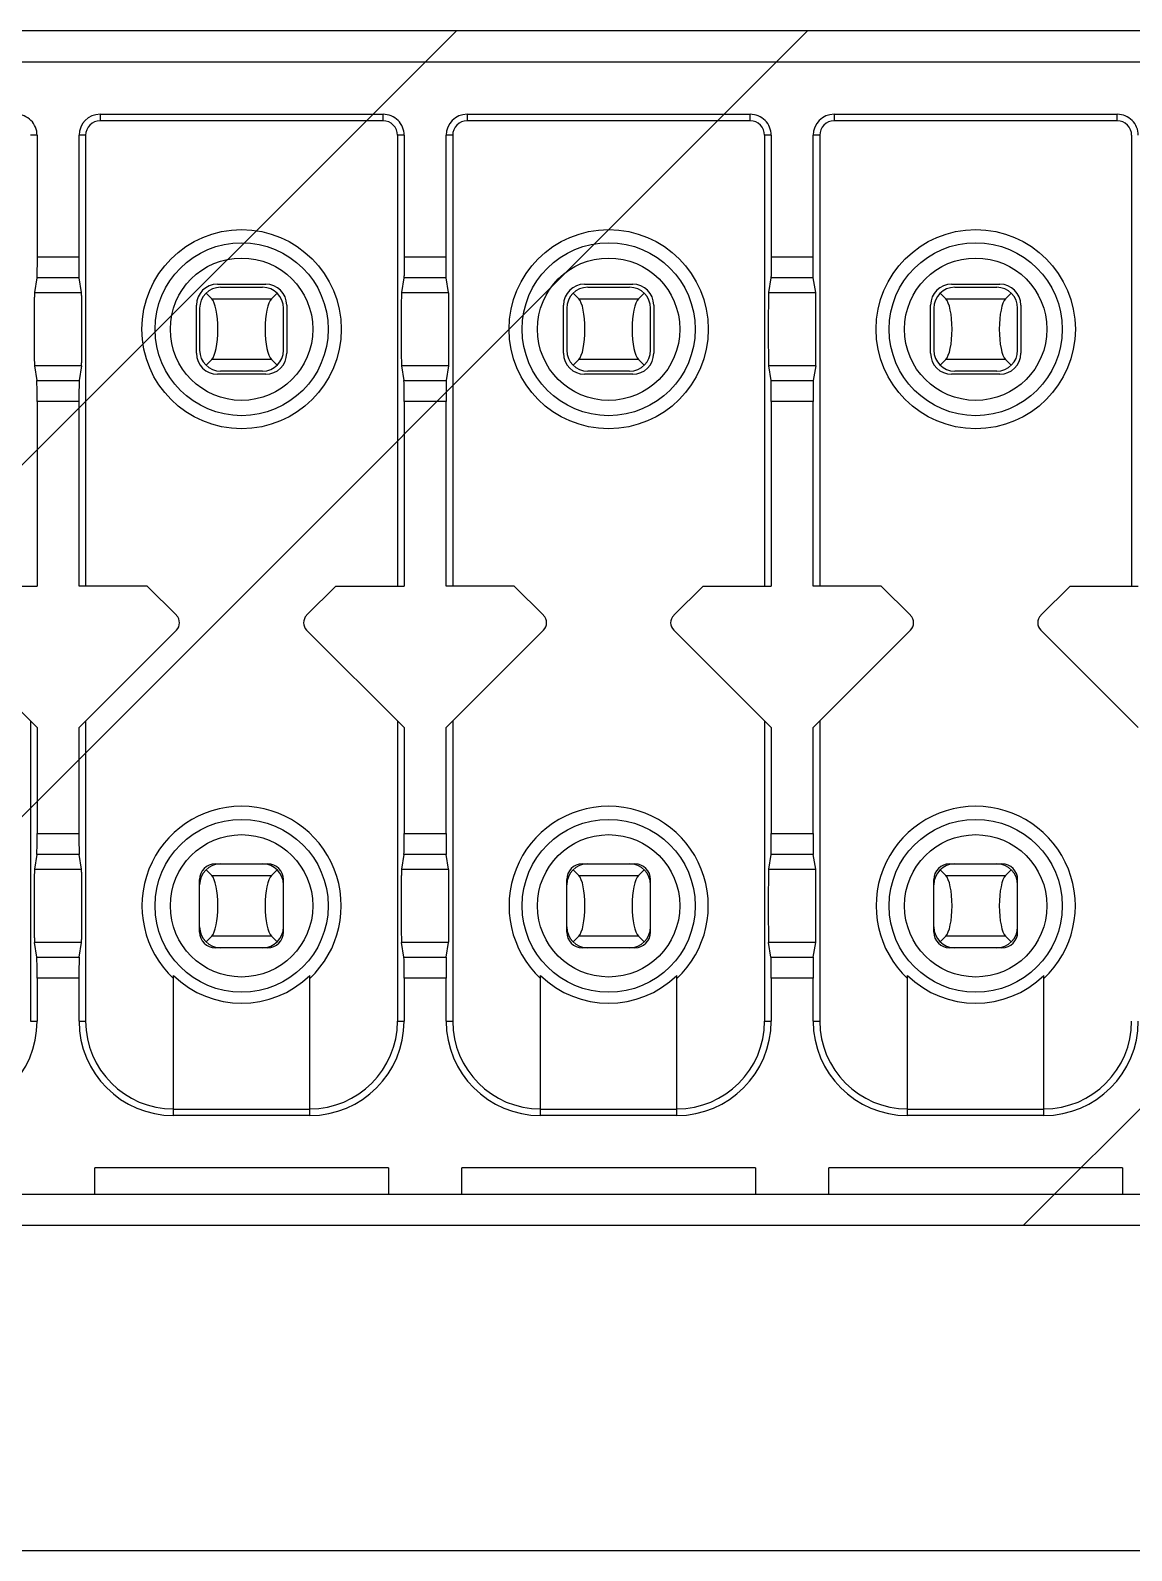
# Model space of a CAD drawing. Header units: millimetres. Extents: x 2890 to 3977, y 86 to 903.
# Drawn here: x 3215.11 to 3225.61, y 765.44 to 779.94 of the extents above; entities that cross this region are included whole.
import ezdxf

# ---------------------------------------------------------------- set-up
doc = ezdxf.new("R2010")
doc.units = ezdxf.units.MM
doc.layers.add('00_COMPONENTS', color=7, linetype='Continuous')
doc.layers.add('05_ALL_CURVES', color=7, linetype='Continuous')

msp = doc.modelspace()

# ---------------------------------------------------------------- linework, layer by layer
at = {"layer": '00_COMPONENTS', "color": 7, "linetype": 'Continuous'}
for p, q in [((3197.169, 779.936), (3237.069, 779.936)), ((3197.669, 779.636), (3236.569, 779.636)), ((3215.769, 779.136), (3215.769, 779.073)), ((3215.769, 779.136), (3218.469, 779.136)), ((3218.469, 779.073), (3218.469, 779.136)), ((3219.269, 779.136), (3219.269, 779.073)), ((3219.269, 779.136), (3221.969, 779.136)), ((3221.969, 779.073), (3221.969, 779.136)), ((3222.769, 779.136), (3222.769, 779.073)), ((3222.769, 779.136), (3225.469, 779.136)), ((3225.469, 779.073), (3225.469, 779.136)), ((3218.469, 779.073), (3215.769, 779.073)), ((3221.969, 779.073), (3219.269, 779.073)), ((3225.469, 779.073), (3222.769, 779.073)), ((3215.169, 778.936), (3215.105, 778.936)), ((3215.169, 778.936), (3215.169, 777.776)), ((3215.569, 777.776), (3215.569, 778.936)), ((3215.632, 778.936), (3215.569, 778.936)), ((3215.632, 778.936), (3215.632, 774.636)), ((3218.605, 778.936), (3218.605, 774.636)), ((3218.669, 778.936), (3218.605, 778.936)), ((3218.669, 778.936), (3218.669, 777.776)), ((3219.069, 777.776), (3219.069, 778.936)), ((3219.132, 778.936), (3219.069, 778.936)), ((3219.132, 778.936), (3219.132, 774.636)), ((3222.105, 778.936), (3222.105, 774.636)), ((3222.169, 778.936), (3222.105, 778.936)), ((3222.169, 778.936), (3222.169, 777.776)), ((3222.569, 777.776), (3222.569, 778.936)), ((3222.632, 778.936), (3222.569, 778.936)), ((3222.632, 778.936), (3222.632, 774.636)), ((3225.605, 778.936), (3225.605, 774.636)), ((3215.169, 777.776), (3215.569, 777.776)), ((3218.669, 777.776), (3219.069, 777.776)), ((3222.169, 777.776), (3222.569, 777.776)), ((3215.167, 777.576), (3215.144, 777.437)), ((3215.57, 777.576), (3215.167, 777.576)), ((3215.593, 777.437), (3215.57, 777.576)), ((3216.889, 777.516), (3217.349, 777.516)), ((3218.667, 777.576), (3218.644, 777.437)), ((3219.07, 777.576), (3218.667, 777.576)), ((3219.093, 777.437), (3219.07, 777.576)), ((3220.389, 777.516), (3220.849, 777.516)), ((3222.167, 777.576), (3222.144, 777.437)), ((3222.57, 777.576), (3222.167, 777.576)), ((3222.593, 777.437), (3222.57, 777.576)), ((3223.889, 777.516), (3224.349, 777.516)), ((3215.144, 777.437), (3215.593, 777.437)), ((3216.834, 777.376), (3216.78, 777.43)), ((3216.834, 777.376), (3217.403, 777.376)), ((3216.919, 777.486), (3217.319, 777.486)), ((3217.457, 777.43), (3217.403, 777.376)), ((3218.644, 777.437), (3219.093, 777.437)), ((3220.334, 777.376), (3220.28, 777.43)), ((3220.334, 777.376), (3220.903, 777.376)), ((3220.419, 777.486), (3220.819, 777.486)), ((3220.957, 777.43), (3220.903, 777.376)), ((3222.144, 777.437), (3222.593, 777.437)), ((3223.834, 777.376), (3223.78, 777.43)), ((3223.834, 777.376), (3224.403, 777.376)), ((3223.919, 777.486), (3224.319, 777.486)), ((3224.457, 777.43), (3224.403, 777.376)), ((3216.689, 776.856), (3216.689, 777.316)), ((3216.719, 777.286), (3216.719, 776.886)), ((3217.519, 776.886), (3217.519, 777.286)), ((3217.549, 777.316), (3217.549, 776.856)), ((3220.189, 776.856), (3220.189, 777.316)), ((3220.219, 777.286), (3220.219, 776.886)), ((3221.019, 776.886), (3221.019, 777.286)), ((3221.049, 777.316), (3221.049, 776.856)), ((3223.689, 776.856), (3223.689, 777.316)), ((3223.719, 777.286), (3223.719, 776.886)), ((3224.519, 776.886), (3224.519, 777.286)), ((3224.549, 777.316), (3224.549, 776.856)), ((3216.834, 776.796), (3216.78, 776.742)), ((3217.403, 776.796), (3216.834, 776.796)), ((3217.403, 776.796), (3217.457, 776.742)), ((3220.334, 776.796), (3220.28, 776.742)), ((3220.903, 776.796), (3220.334, 776.796)), ((3220.903, 776.796), (3220.957, 776.742)), ((3223.834, 776.796), (3223.78, 776.742)), ((3224.403, 776.796), (3223.834, 776.796)), ((3224.403, 776.796), (3224.457, 776.742)), ((3215.144, 776.736), (3215.167, 776.596)), ((3215.593, 776.736), (3215.144, 776.736)), ((3215.593, 776.736), (3215.57, 776.596)), ((3217.349, 776.656), (3216.889, 776.656)), ((3217.319, 776.686), (3216.919, 776.686)), ((3218.644, 776.736), (3218.667, 776.596)), ((3219.093, 776.736), (3218.644, 776.736)), ((3219.093, 776.736), (3219.07, 776.596)), ((3220.849, 776.656), (3220.389, 776.656)), ((3220.819, 776.686), (3220.419, 776.686)), ((3222.144, 776.736), (3222.167, 776.596)), ((3222.593, 776.736), (3222.144, 776.736)), ((3222.593, 776.736), (3222.57, 776.596)), ((3224.349, 776.656), (3223.889, 776.656)), ((3224.319, 776.686), (3223.919, 776.686)), ((3215.167, 776.596), (3215.57, 776.596)), ((3218.667, 776.596), (3219.07, 776.596)), ((3222.167, 776.596), (3222.57, 776.596)), ((3215.169, 776.396), (3215.169, 774.636)), ((3215.569, 776.396), (3215.169, 776.396)), ((3215.569, 774.636), (3215.569, 776.396)), ((3218.669, 776.396), (3218.669, 774.636)), ((3219.069, 776.396), (3218.669, 776.396)), ((3219.069, 774.636), (3219.069, 776.396)), ((3222.169, 776.396), (3222.169, 774.636)), ((3222.569, 776.396), (3222.169, 776.396)), ((3222.569, 774.636), (3222.569, 776.396)), ((3214.519, 774.636), (3215.169, 774.636)), ((3216.219, 774.636), (3215.569, 774.636)), ((3216.219, 774.636), (3216.498, 774.357)), ((3217.739, 774.357), (3218.019, 774.636)), ((3218.019, 774.636), (3218.669, 774.636)), ((3219.719, 774.636), (3219.069, 774.636)), ((3219.719, 774.636), (3219.998, 774.357)), ((3221.239, 774.357), (3221.519, 774.636)), ((3221.519, 774.636), (3222.169, 774.636)), ((3223.219, 774.636), (3222.569, 774.636)), ((3223.219, 774.636), (3223.498, 774.357)), ((3224.739, 774.357), (3225.019, 774.636)), ((3225.019, 774.636), (3225.669, 774.636)), ((3215.169, 773.286), (3214.239, 774.215)), ((3216.498, 774.215), (3215.569, 773.286)), ((3218.669, 773.286), (3217.739, 774.215)), ((3219.998, 774.215), (3219.069, 773.286)), ((3222.169, 773.286), (3221.239, 774.215)), ((3223.498, 774.215), (3222.569, 773.286)), ((3225.669, 773.286), (3224.739, 774.215)), ((3215.105, 773.349), (3215.105, 770.486)), ((3215.169, 773.286), (3215.169, 772.276)), ((3215.569, 772.276), (3215.569, 773.286)), ((3215.632, 773.349), (3215.632, 770.486)), ((3218.605, 773.349), (3218.605, 770.486)), ((3218.669, 773.286), (3218.669, 772.276)), ((3219.069, 772.276), (3219.069, 773.286)), ((3219.132, 773.349), (3219.132, 770.486)), ((3222.105, 773.349), (3222.105, 770.486)), ((3222.169, 773.286), (3222.169, 772.276)), ((3222.569, 772.276), (3222.569, 773.286)), ((3222.632, 773.349), (3222.632, 770.486)), ((3215.169, 772.276), (3215.569, 772.276)), ((3218.669, 772.276), (3219.069, 772.276)), ((3222.169, 772.276), (3222.569, 772.276)), ((3215.167, 772.076), (3215.144, 771.937)), ((3215.57, 772.076), (3215.167, 772.076)), ((3215.593, 771.937), (3215.57, 772.076)), ((3216.869, 771.986), (3217.369, 771.986)), ((3218.667, 772.076), (3218.644, 771.937)), ((3219.07, 772.076), (3218.667, 772.076)), ((3219.093, 771.937), (3219.07, 772.076)), ((3220.369, 771.986), (3220.869, 771.986)), ((3222.167, 772.076), (3222.144, 771.937)), ((3222.57, 772.076), (3222.167, 772.076)), ((3222.593, 771.937), (3222.57, 772.076)), ((3223.869, 771.986), (3224.369, 771.986)), ((3215.144, 771.937), (3215.593, 771.937)), ((3216.719, 771.336), (3216.719, 771.836)), ((3216.834, 771.876), (3216.78, 771.93)), ((3216.834, 771.876), (3217.403, 771.876)), ((3217.457, 771.93), (3217.403, 771.876)), ((3217.519, 771.336), (3217.519, 771.836)), ((3218.644, 771.937), (3219.093, 771.937)), ((3220.219, 771.336), (3220.219, 771.836)), ((3220.334, 771.876), (3220.28, 771.93)), ((3220.334, 771.876), (3220.903, 771.876)), ((3220.957, 771.93), (3220.903, 771.876)), ((3221.019, 771.336), (3221.019, 771.836)), ((3222.144, 771.937), (3222.593, 771.937)), ((3223.719, 771.336), (3223.719, 771.836)), ((3223.834, 771.876), (3223.78, 771.93)), ((3223.834, 771.876), (3224.403, 771.876)), ((3224.457, 771.93), (3224.403, 771.876)), ((3224.519, 771.336), (3224.519, 771.836)), ((3216.834, 771.296), (3216.78, 771.242)), ((3217.403, 771.296), (3216.834, 771.296)), ((3217.403, 771.296), (3217.457, 771.242)), ((3220.334, 771.296), (3220.28, 771.242)), ((3220.903, 771.296), (3220.334, 771.296)), ((3220.903, 771.296), (3220.957, 771.242)), ((3223.834, 771.296), (3223.78, 771.242)), ((3224.403, 771.296), (3223.834, 771.296)), ((3224.403, 771.296), (3224.457, 771.242)), ((3215.167, 771.096), (3215.144, 771.236)), ((3215.593, 771.236), (3215.144, 771.236)), ((3215.57, 771.096), (3215.593, 771.236)), ((3217.369, 771.186), (3216.869, 771.186)), ((3218.667, 771.096), (3218.644, 771.236)), ((3219.093, 771.236), (3218.644, 771.236)), ((3219.07, 771.096), (3219.093, 771.236)), ((3220.869, 771.186), (3220.369, 771.186)), ((3222.167, 771.096), (3222.144, 771.236)), ((3222.593, 771.236), (3222.144, 771.236)), ((3222.57, 771.096), (3222.593, 771.236)), ((3224.369, 771.186), (3223.869, 771.186)), ((3215.167, 771.096), (3215.57, 771.096)), ((3218.667, 771.096), (3219.07, 771.096)), ((3222.167, 771.096), (3222.57, 771.096)), ((3215.169, 770.896), (3215.169, 770.486)), ((3215.569, 770.896), (3215.169, 770.896)), ((3215.569, 770.486), (3215.569, 770.896)), ((3216.469, 769.586), (3216.469, 770.923)), ((3217.769, 769.586), (3217.769, 770.923)), ((3218.669, 770.896), (3218.669, 770.486)), ((3219.069, 770.896), (3218.669, 770.896)), ((3219.069, 770.486), (3219.069, 770.896)), ((3219.969, 769.586), (3219.969, 770.923)), ((3221.269, 769.586), (3221.269, 770.923)), ((3222.169, 770.896), (3222.169, 770.486)), ((3222.569, 770.896), (3222.169, 770.896)), ((3222.569, 770.486), (3222.569, 770.896)), ((3223.469, 769.586), (3223.469, 770.923)), ((3224.769, 769.586), (3224.769, 770.923)), ((3215.105, 770.486), (3215.169, 770.486)), ((3215.569, 770.486), (3215.632, 770.486)), ((3218.605, 770.486), (3218.669, 770.486)), ((3219.069, 770.486), (3219.132, 770.486)), ((3222.105, 770.486), (3222.169, 770.486)), ((3222.569, 770.486), (3222.632, 770.486)), ((3216.469, 769.648), (3217.769, 769.648)), ((3217.769, 769.586), (3216.469, 769.586)), ((3219.969, 769.648), (3221.269, 769.648)), ((3221.269, 769.586), (3219.969, 769.586)), ((3223.469, 769.648), (3224.769, 769.648)), ((3224.769, 769.586), (3223.469, 769.586)), ((3215.719, 768.836), (3215.719, 769.086)), ((3218.519, 769.086), (3215.719, 769.086)), ((3218.519, 769.086), (3218.519, 768.836)), ((3219.219, 768.836), (3219.219, 769.086)), ((3222.019, 769.086), (3219.219, 769.086)), ((3222.019, 769.086), (3222.019, 768.836)), ((3222.719, 768.836), (3222.719, 769.086)), ((3225.519, 769.086), (3222.719, 769.086)), ((3225.519, 769.086), (3225.519, 768.836)), ((3197.169, 768.836), (3237.069, 768.836)), ((3237.069, 768.536), (3197.169, 768.536)), ((3174.869, 765.436), (3259.369, 765.436))]:
    msp.add_line(p, q, dxfattribs=at)
at = {"layer": '00_COMPONENTS', "color": 2, "linetype": 'Continuous'}
for p, q in [((3207.77, 768.536), (3219.17, 779.936)), ((3224.571, 768.536), (3227.278, 771.243))]:
    msp.add_line(p, q, dxfattribs=at)
at = {"layer": '00_COMPONENTS', "color": 7, "linetype": 'Continuous'}
for centre, radius in [((3217.119, 777.086), 0.95), ((3220.619, 777.086), 0.95), ((3224.119, 777.086), 0.95), ((3217.119, 777.086), 0.825), ((3220.619, 777.086), 0.825), ((3224.119, 777.086), 0.825), ((3217.119, 777.086), 0.679), ((3220.619, 777.086), 0.679), ((3224.119, 777.086), 0.679), ((3217.119, 771.586), 0.825), ((3220.619, 771.586), 0.825), ((3224.119, 771.586), 0.825), ((3217.119, 771.586), 0.679), ((3220.619, 771.586), 0.679), ((3224.119, 771.586), 0.679)]:
    msp.add_circle(centre, radius, dxfattribs=at)
for centre, radius, start, end in [((3214.969, 778.936), 0.2, 0.0009, 90.0009), ((3215.769, 778.936), 0.2, 90.0009, 180.0009), ((3218.469, 778.936), 0.2, 0.0009, 90.0009), ((3219.269, 778.936), 0.2, 90.0009, 180.0009), ((3221.969, 778.936), 0.2, 0.0009, 90.0009), ((3222.769, 778.936), 0.2, 90.0009, 180.0009), ((3225.469, 778.936), 0.2, 0.0009, 90.0009), ((3215.769, 778.936), 0.137, 89.9991, 180.0011), ((3218.469, 778.936), 0.137, 359.9996, 90.0011), ((3219.269, 778.936), 0.137, 89.9991, 180.0011), ((3221.969, 778.936), 0.137, 359.9996, 90.0011), ((3222.769, 778.936), 0.137, 89.9991, 180.0011), ((3225.469, 778.936), 0.137, 359.9996, 90.0011), ((3216.889, 777.316), 0.2, 90, 180), ((3217.349, 777.316), 0.2, 0, 90), ((3220.389, 777.316), 0.2, 90, 180), ((3220.849, 777.316), 0.2, 0, 90), ((3223.889, 777.316), 0.2, 90, 180), ((3224.349, 777.316), 0.2, 0, 90), ((3216.919, 777.286), 0.2, 90, 180), ((3217.319, 777.286), 0.2, 0, 90), ((3220.419, 777.286), 0.2, 90, 180), ((3220.819, 777.286), 0.2, 0, 90), ((3223.919, 777.286), 0.2, 90, 180), ((3224.319, 777.286), 0.2, 0, 90), ((3216.889, 776.856), 0.2, 180, 270), ((3216.919, 776.886), 0.2, 180, 270), ((3217.319, 776.886), 0.2, 270, 0), ((3217.349, 776.856), 0.2, 270, 0), ((3220.389, 776.856), 0.2, 180, 270), ((3220.419, 776.886), 0.2, 180, 270), ((3220.819, 776.886), 0.2, 270, 0), ((3220.849, 776.856), 0.2, 270, 0), ((3223.889, 776.856), 0.2, 180, 270), ((3223.919, 776.886), 0.2, 180, 270), ((3224.319, 776.886), 0.2, 270, 0), ((3224.349, 776.856), 0.2, 270, 0), ((3216.427, 774.286), 0.1, 315, 45), ((3217.81, 774.286), 0.1, 135, 225), ((3219.927, 774.286), 0.1, 315, 45), ((3221.31, 774.286), 0.1, 135, 225), ((3223.427, 774.286), 0.1, 315, 45), ((3224.81, 774.286), 0.1, 135, 225), ((3217.119, 771.586), 0.95, 313.1736, 226.8264), ((3220.619, 771.586), 0.95, 313.1736, 226.8264), ((3224.119, 771.586), 0.95, 313.1736, 226.8264), ((3216.919, 771.786), 0.2, 90, 180), ((3216.869, 771.836), 0.15, 90, 180), ((3217.319, 771.786), 0.2, 0, 90), ((3217.369, 771.836), 0.15, 0, 90), ((3220.369, 771.836), 0.15, 90, 180), ((3220.419, 771.786), 0.2, 90, 180), ((3220.819, 771.786), 0.2, 0, 90), ((3220.869, 771.836), 0.15, 0, 90), ((3223.919, 771.786), 0.2, 90, 180), ((3223.869, 771.836), 0.15, 90, 180), ((3224.319, 771.786), 0.2, 0, 90), ((3224.369, 771.836), 0.15, 0, 90), ((3216.919, 771.386), 0.2, 180, 270), ((3216.869, 771.336), 0.15, 180, 270), ((3217.319, 771.386), 0.2, 270, 0), ((3217.369, 771.336), 0.15, 270, 0), ((3220.419, 771.386), 0.2, 180, 270), ((3220.369, 771.336), 0.15, 180, 270), ((3220.819, 771.386), 0.2, 270, 0), ((3220.869, 771.336), 0.15, 270, 0), ((3223.919, 771.386), 0.2, 180, 270), ((3223.869, 771.336), 0.15, 180, 270), ((3224.319, 771.386), 0.2, 270, 0), ((3224.369, 771.336), 0.15, 270, 0), ((3217.119, 771.586), 0.929, 225.573, 314.427), ((3220.619, 771.586), 0.929, 225.573, 314.427), ((3224.119, 771.586), 0.929, 225.573, 314.427), ((3214.269, 770.486), 0.9, 270, 0), ((3216.469, 770.486), 0.9, 180, 270), ((3216.469, 770.486), 0.837, 180, 270), ((3217.769, 770.486), 0.9, 270, 0), ((3217.769, 770.486), 0.837, 270, 0), ((3219.969, 770.486), 0.9, 180, 270), ((3219.969, 770.486), 0.837, 180, 270), ((3221.269, 770.486), 0.9, 270, 0), ((3221.269, 770.486), 0.837, 270, 0), ((3223.469, 770.486), 0.9, 180, 270), ((3223.469, 770.486), 0.837, 180, 270), ((3224.769, 770.486), 0.9, 270, 0), ((3224.769, 770.486), 0.837, 270, 0)]:
    msp.add_arc(centre, radius, start, end, dxfattribs=at)
for centre, major_axis, ratio, start_param, end_param in [((3216.813, 777.086), (0, 0.3), 0.267949, -2.879793, -0.261799), ((3217.424, 777.086), (0, 0.3), 0.267949, 0.261799, 2.879793), ((3220.313, 777.086), (0, 0.3), 0.267949, -2.879793, -0.261799), ((3220.924, 777.086), (0, 0.3), 0.267949, 0.261799, 2.879793), ((3223.813, 777.086), (0, 0.3), 0.267949, -2.879793, -0.261799), ((3224.424, 777.086), (0, 0.3), 0.267949, 0.261799, 2.879793), ((3215.167, 776.396), (0, 0.2), 0.008727, -1.570796, -0.053343), ((3215.57, 776.396), (0, 0.2), 0.008727, 0.053343, 1.570796), ((3218.667, 776.396), (0, 0.2), 0.008727, -1.570796, -0.053343), ((3219.07, 776.396), (0, 0.2), 0.008727, 0.053343, 1.570796), ((3222.167, 776.396), (0, 0.2), 0.008727, -1.570796, -0.053343), ((3222.57, 776.396), (0, 0.2), 0.008727, 0.053343, 1.570796), ((3215.167, 772.276), (0, 0.2), 0.008727, -3.08825, -1.570796), ((3215.57, 772.276), (0, 0.2), 0.008727, 1.570796, 3.08825), ((3218.667, 772.276), (0, 0.2), 0.008727, -3.08825, -1.570796), ((3219.07, 772.276), (0, 0.2), 0.008727, 1.570796, 3.08825), ((3222.167, 772.276), (0, 0.2), 0.008727, -3.08825, -1.570796), ((3222.57, 772.276), (0, 0.2), 0.008727, 1.570796, 3.08825), ((3216.813, 771.586), (0, 0.3), 0.267949, -2.879793, -0.261799), ((3217.424, 771.586), (0, 0.3), 0.267949, 0.261799, 2.879793), ((3220.313, 771.586), (0, 0.3), 0.267949, -2.879793, -0.261799), ((3220.924, 771.586), (0, 0.3), 0.267949, 0.261799, 2.879793), ((3223.813, 771.586), (0, 0.3), 0.267949, -2.879793, -0.261799), ((3224.424, 771.586), (0, 0.3), 0.267949, 0.261799, 2.879793), ((3215.167, 770.896), (0, 0.2), 0.008727, -1.570796, -0.053343), ((3215.57, 770.896), (0, 0.2), 0.008727, 0.053343, 1.570796), ((3218.667, 770.896), (0, 0.2), 0.008727, -1.570796, -0.053343), ((3219.07, 770.896), (0, 0.2), 0.008727, 0.053343, 1.570796), ((3222.167, 770.896), (0, 0.2), 0.008727, -1.570796, -0.053343), ((3222.57, 770.896), (0, 0.2), 0.008727, 0.053343, 1.570796)]:
    msp.add_ellipse(centre, major_axis=major_axis, ratio=ratio, start_param=start_param, end_param=end_param, dxfattribs=at)
for points, knots in [([(3215.169, 777.776), (3215.169, 777.763), (3215.169, 777.738), (3215.169, 777.702), (3215.168, 777.669), (3215.168, 777.64), (3215.168, 777.618), (3215.168, 777.603), (3215.168, 777.595), (3215.167, 777.588), (3215.167, 777.582), (3215.167, 777.578), (3215.167, 777.577), (3215.167, 777.576)], [0, 0, 0, 0, 0.1888, 0.370828, 0.539553, 0.688924, 0.813585, 0.865213, 0.909066, 0.94475, 0.971947, 0.990415, 1, 1, 1, 1]), ([(3215.57, 777.576), (3215.57, 777.577), (3215.57, 777.578), (3215.57, 777.582), (3215.57, 777.588), (3215.57, 777.595), (3215.569, 777.603), (3215.569, 777.618), (3215.569, 777.64), (3215.569, 777.669), (3215.569, 777.702), (3215.569, 777.738), (3215.569, 777.763), (3215.569, 777.776)], [0, 0, 0, 0, 0.009585, 0.028053, 0.05525, 0.090934, 0.134787, 0.186415, 0.311076, 0.460447, 0.629172, 0.8112, 1, 1, 1, 1]), ([(3218.669, 777.776), (3218.669, 777.763), (3218.669, 777.738), (3218.669, 777.702), (3218.668, 777.669), (3218.668, 777.64), (3218.668, 777.618), (3218.668, 777.603), (3218.668, 777.595), (3218.667, 777.588), (3218.667, 777.582), (3218.667, 777.578), (3218.667, 777.577), (3218.667, 777.576)], [0, 0, 0, 0, 0.1888, 0.370828, 0.539553, 0.688924, 0.813585, 0.865213, 0.909066, 0.94475, 0.971947, 0.990415, 1, 1, 1, 1]), ([(3219.07, 777.576), (3219.07, 777.577), (3219.07, 777.578), (3219.07, 777.582), (3219.07, 777.588), (3219.07, 777.595), (3219.069, 777.603), (3219.069, 777.618), (3219.069, 777.64), (3219.069, 777.669), (3219.069, 777.702), (3219.069, 777.738), (3219.069, 777.763), (3219.069, 777.776)], [0, 0, 0, 0, 0.009585, 0.028053, 0.05525, 0.090934, 0.134787, 0.186415, 0.311076, 0.460447, 0.629172, 0.8112, 1, 1, 1, 1]), ([(3222.169, 777.776), (3222.169, 777.763), (3222.169, 777.738), (3222.169, 777.702), (3222.168, 777.669), (3222.168, 777.64), (3222.168, 777.618), (3222.168, 777.603), (3222.168, 777.595), (3222.167, 777.588), (3222.167, 777.582), (3222.167, 777.578), (3222.167, 777.577), (3222.167, 777.576)], [0, 0, 0, 0, 0.1888, 0.370828, 0.539553, 0.688924, 0.813585, 0.865213, 0.909066, 0.94475, 0.971947, 0.990415, 1, 1, 1, 1]), ([(3222.57, 777.576), (3222.57, 777.577), (3222.57, 777.578), (3222.57, 777.582), (3222.57, 777.588), (3222.57, 777.595), (3222.569, 777.603), (3222.569, 777.618), (3222.569, 777.64), (3222.569, 777.669), (3222.569, 777.702), (3222.569, 777.738), (3222.569, 777.763), (3222.569, 777.776)], [0, 0, 0, 0, 0.009585, 0.028053, 0.05525, 0.090934, 0.134787, 0.186415, 0.311076, 0.460447, 0.629172, 0.8112, 1, 1, 1, 1]), ([(3215.144, 777.437), (3215.144, 777.437), (3215.144, 777.436), (3215.144, 777.436), (3215.144, 777.436), (3215.144, 777.435), (3215.144, 777.434), (3215.144, 777.432), (3215.144, 777.43), (3215.143, 777.426), (3215.143, 777.421), (3215.143, 777.416), (3215.143, 777.41), (3215.143, 777.403), (3215.143, 777.392), (3215.142, 777.377), (3215.142, 777.356), (3215.142, 777.333), (3215.142, 777.308), (3215.142, 777.28), (3215.141, 777.251), (3215.141, 777.209), (3215.141, 777.154), (3215.141, 777.086), (3215.141, 777.019), (3215.141, 776.963), (3215.141, 776.921), (3215.142, 776.892), (3215.142, 776.864), (3215.142, 776.839), (3215.142, 776.816), (3215.142, 776.796), (3215.143, 776.78), (3215.143, 776.769), (3215.143, 776.762), (3215.143, 776.756), (3215.143, 776.751), (3215.143, 776.746), (3215.144, 776.743), (3215.144, 776.74), (3215.144, 776.738), (3215.144, 776.737), (3215.144, 776.737), (3215.144, 776.736), (3215.144, 776.736), (3215.144, 776.736), (3215.144, 776.736)], [0, 0, 0, 0, 0.000185, 0.000649, 0.001408, 0.002466, 0.003821, 0.005475, 0.009674, 0.015053, 0.0216, 0.029298, 0.03813, 0.048074, 0.059106, 0.084329, 0.113554, 0.1465, 0.182851, 0.222255, 0.264335, 0.308685, 0.402467, 0.499998, 0.597528, 0.691311, 0.73566, 0.777741, 0.817146, 0.853497, 0.886444, 0.915669, 0.940891, 0.951924, 0.961869, 0.970701, 0.978399, 0.984946, 0.990325, 0.994524, 0.996178, 0.997534, 0.998592, 0.999351, 0.999815, 1, 1, 1, 1]), ([(3215.593, 776.736), (3215.593, 776.736), (3215.593, 776.736), (3215.593, 776.736), (3215.593, 776.737), (3215.593, 776.737), (3215.593, 776.738), (3215.594, 776.74), (3215.594, 776.743), (3215.594, 776.746), (3215.594, 776.751), (3215.594, 776.756), (3215.594, 776.762), (3215.594, 776.769), (3215.595, 776.78), (3215.595, 776.796), (3215.595, 776.816), (3215.595, 776.839), (3215.595, 776.864), (3215.596, 776.892), (3215.596, 776.921), (3215.596, 776.963), (3215.596, 777.019), (3215.596, 777.086), (3215.596, 777.154), (3215.596, 777.209), (3215.596, 777.251), (3215.596, 777.28), (3215.595, 777.308), (3215.595, 777.333), (3215.595, 777.356), (3215.595, 777.377), (3215.595, 777.392), (3215.594, 777.403), (3215.594, 777.41), (3215.594, 777.416), (3215.594, 777.421), (3215.594, 777.426), (3215.594, 777.43), (3215.594, 777.432), (3215.593, 777.434), (3215.593, 777.435), (3215.593, 777.436), (3215.593, 777.436), (3215.593, 777.436), (3215.593, 777.437), (3215.593, 777.437)], [0, 0, 0, 0, 0.000185, 0.000649, 0.001408, 0.002466, 0.003822, 0.005476, 0.009675, 0.015054, 0.021601, 0.029299, 0.038131, 0.048076, 0.059109, 0.084331, 0.113556, 0.146503, 0.182854, 0.222259, 0.264339, 0.308689, 0.402472, 0.500002, 0.597533, 0.691315, 0.735665, 0.777744, 0.817149, 0.8535, 0.886446, 0.915671, 0.940893, 0.951926, 0.96187, 0.970702, 0.9784, 0.984947, 0.990326, 0.994525, 0.996179, 0.997534, 0.998592, 0.999351, 0.999815, 1, 1, 1, 1]), ([(3218.644, 777.437), (3218.644, 777.437), (3218.644, 777.436), (3218.644, 777.436), (3218.644, 777.436), (3218.644, 777.435), (3218.644, 777.434), (3218.644, 777.432), (3218.644, 777.43), (3218.643, 777.426), (3218.643, 777.421), (3218.643, 777.416), (3218.643, 777.41), (3218.643, 777.403), (3218.643, 777.392), (3218.642, 777.377), (3218.642, 777.356), (3218.642, 777.333), (3218.642, 777.308), (3218.642, 777.28), (3218.641, 777.251), (3218.641, 777.209), (3218.641, 777.154), (3218.641, 777.086), (3218.641, 777.019), (3218.641, 776.963), (3218.641, 776.921), (3218.642, 776.892), (3218.642, 776.864), (3218.642, 776.839), (3218.642, 776.816), (3218.642, 776.796), (3218.643, 776.78), (3218.643, 776.769), (3218.643, 776.762), (3218.643, 776.756), (3218.643, 776.751), (3218.643, 776.746), (3218.644, 776.743), (3218.644, 776.74), (3218.644, 776.738), (3218.644, 776.737), (3218.644, 776.737), (3218.644, 776.736), (3218.644, 776.736), (3218.644, 776.736), (3218.644, 776.736)], [0, 0, 0, 0, 0.000185, 0.000649, 0.001408, 0.002466, 0.003821, 0.005475, 0.009674, 0.015053, 0.0216, 0.029298, 0.03813, 0.048074, 0.059106, 0.084329, 0.113554, 0.1465, 0.182851, 0.222255, 0.264335, 0.308685, 0.402467, 0.499998, 0.597528, 0.691311, 0.73566, 0.777741, 0.817146, 0.853497, 0.886444, 0.915669, 0.940891, 0.951924, 0.961869, 0.970701, 0.978399, 0.984946, 0.990325, 0.994524, 0.996178, 0.997534, 0.998592, 0.999351, 0.999815, 1, 1, 1, 1]), ([(3219.093, 776.736), (3219.093, 776.736), (3219.093, 776.736), (3219.093, 776.736), (3219.093, 776.737), (3219.093, 776.737), (3219.093, 776.738), (3219.094, 776.74), (3219.094, 776.743), (3219.094, 776.746), (3219.094, 776.751), (3219.094, 776.756), (3219.094, 776.762), (3219.094, 776.769), (3219.095, 776.78), (3219.095, 776.796), (3219.095, 776.816), (3219.095, 776.839), (3219.095, 776.864), (3219.096, 776.892), (3219.096, 776.921), (3219.096, 776.963), (3219.096, 777.019), (3219.096, 777.086), (3219.096, 777.154), (3219.096, 777.209), (3219.096, 777.251), (3219.096, 777.28), (3219.095, 777.308), (3219.095, 777.333), (3219.095, 777.356), (3219.095, 777.377), (3219.095, 777.392), (3219.094, 777.403), (3219.094, 777.41), (3219.094, 777.416), (3219.094, 777.421), (3219.094, 777.426), (3219.094, 777.43), (3219.094, 777.432), (3219.093, 777.434), (3219.093, 777.435), (3219.093, 777.436), (3219.093, 777.436), (3219.093, 777.436), (3219.093, 777.437), (3219.093, 777.437)], [0, 0, 0, 0, 0.000185, 0.000649, 0.001408, 0.002466, 0.003822, 0.005476, 0.009675, 0.015054, 0.021601, 0.029299, 0.038131, 0.048076, 0.059109, 0.084331, 0.113556, 0.146503, 0.182854, 0.222259, 0.264339, 0.308689, 0.402472, 0.500002, 0.597533, 0.691315, 0.735665, 0.777744, 0.817149, 0.8535, 0.886446, 0.915671, 0.940893, 0.951926, 0.96187, 0.970702, 0.9784, 0.984947, 0.990326, 0.994525, 0.996179, 0.997534, 0.998592, 0.999351, 0.999815, 1, 1, 1, 1]), ([(3222.144, 777.437), (3222.144, 777.437), (3222.144, 777.436), (3222.144, 777.436), (3222.144, 777.436), (3222.144, 777.435), (3222.144, 777.434), (3222.144, 777.432), (3222.144, 777.43), (3222.143, 777.426), (3222.143, 777.421), (3222.143, 777.416), (3222.143, 777.41), (3222.143, 777.403), (3222.143, 777.392), (3222.142, 777.377), (3222.142, 777.356), (3222.142, 777.333), (3222.142, 777.308), (3222.142, 777.28), (3222.141, 777.251), (3222.141, 777.209), (3222.141, 777.154), (3222.141, 777.086), (3222.141, 777.019), (3222.141, 776.963), (3222.141, 776.921), (3222.142, 776.892), (3222.142, 776.864), (3222.142, 776.839), (3222.142, 776.816), (3222.142, 776.796), (3222.143, 776.78), (3222.143, 776.769), (3222.143, 776.762), (3222.143, 776.756), (3222.143, 776.751), (3222.143, 776.746), (3222.144, 776.743), (3222.144, 776.74), (3222.144, 776.738), (3222.144, 776.737), (3222.144, 776.737), (3222.144, 776.736), (3222.144, 776.736), (3222.144, 776.736), (3222.144, 776.736)], [0, 0, 0, 0, 0.000185, 0.000649, 0.001408, 0.002466, 0.003821, 0.005475, 0.009674, 0.015053, 0.0216, 0.029298, 0.03813, 0.048074, 0.059106, 0.084329, 0.113554, 0.1465, 0.182851, 0.222255, 0.264335, 0.308685, 0.402467, 0.499998, 0.597528, 0.691311, 0.73566, 0.777741, 0.817146, 0.853497, 0.886444, 0.915669, 0.940891, 0.951924, 0.961869, 0.970701, 0.978399, 0.984946, 0.990325, 0.994524, 0.996178, 0.997534, 0.998592, 0.999351, 0.999815, 1, 1, 1, 1]), ([(3222.593, 776.736), (3222.593, 776.736), (3222.593, 776.736), (3222.593, 776.736), (3222.593, 776.737), (3222.593, 776.737), (3222.593, 776.738), (3222.594, 776.74), (3222.594, 776.743), (3222.594, 776.746), (3222.594, 776.751), (3222.594, 776.756), (3222.594, 776.762), (3222.594, 776.769), (3222.595, 776.78), (3222.595, 776.796), (3222.595, 776.816), (3222.595, 776.839), (3222.595, 776.864), (3222.596, 776.892), (3222.596, 776.921), (3222.596, 776.963), (3222.596, 777.019), (3222.596, 777.086), (3222.596, 777.154), (3222.596, 777.209), (3222.596, 777.251), (3222.596, 777.28), (3222.595, 777.308), (3222.595, 777.333), (3222.595, 777.356), (3222.595, 777.377), (3222.595, 777.392), (3222.594, 777.403), (3222.594, 777.41), (3222.594, 777.416), (3222.594, 777.421), (3222.594, 777.426), (3222.594, 777.43), (3222.594, 777.432), (3222.593, 777.434), (3222.593, 777.435), (3222.593, 777.436), (3222.593, 777.436), (3222.593, 777.436), (3222.593, 777.437), (3222.593, 777.437)], [0, 0, 0, 0, 0.000185, 0.000649, 0.001408, 0.002466, 0.003822, 0.005476, 0.009675, 0.015054, 0.021601, 0.029299, 0.038131, 0.048076, 0.059109, 0.084331, 0.113556, 0.146503, 0.182854, 0.222259, 0.264339, 0.308689, 0.402472, 0.500002, 0.597533, 0.691315, 0.735665, 0.777744, 0.817149, 0.8535, 0.886446, 0.915671, 0.940893, 0.951926, 0.96187, 0.970702, 0.9784, 0.984947, 0.990326, 0.994525, 0.996179, 0.997534, 0.998592, 0.999351, 0.999815, 1, 1, 1, 1]), ([(3215.144, 771.937), (3215.144, 771.937), (3215.144, 771.936), (3215.144, 771.936), (3215.144, 771.936), (3215.144, 771.935), (3215.144, 771.934), (3215.144, 771.932), (3215.144, 771.93), (3215.143, 771.926), (3215.143, 771.921), (3215.143, 771.916), (3215.143, 771.91), (3215.143, 771.903), (3215.143, 771.892), (3215.142, 771.877), (3215.142, 771.856), (3215.142, 771.833), (3215.142, 771.808), (3215.142, 771.78), (3215.141, 771.751), (3215.141, 771.709), (3215.141, 771.654), (3215.141, 771.586), (3215.141, 771.519), (3215.141, 771.463), (3215.141, 771.421), (3215.142, 771.392), (3215.142, 771.364), (3215.142, 771.339), (3215.142, 771.316), (3215.142, 771.296), (3215.143, 771.28), (3215.143, 771.269), (3215.143, 771.262), (3215.143, 771.256), (3215.143, 771.251), (3215.143, 771.246), (3215.144, 771.243), (3215.144, 771.24), (3215.144, 771.238), (3215.144, 771.237), (3215.144, 771.237), (3215.144, 771.236), (3215.144, 771.236), (3215.144, 771.236), (3215.144, 771.236)], [0, 0, 0, 0, 0.000185, 0.000649, 0.001408, 0.002466, 0.003821, 0.005475, 0.009674, 0.015053, 0.0216, 0.029298, 0.03813, 0.048074, 0.059106, 0.084329, 0.113554, 0.1465, 0.182851, 0.222255, 0.264335, 0.308685, 0.402467, 0.499998, 0.597528, 0.691311, 0.73566, 0.777741, 0.817146, 0.853497, 0.886444, 0.915669, 0.940891, 0.951924, 0.961869, 0.970701, 0.978399, 0.984946, 0.990325, 0.994524, 0.996178, 0.997534, 0.998592, 0.999351, 0.999815, 1, 1, 1, 1]), ([(3215.593, 771.236), (3215.593, 771.236), (3215.593, 771.236), (3215.593, 771.236), (3215.593, 771.237), (3215.593, 771.237), (3215.593, 771.238), (3215.594, 771.24), (3215.594, 771.243), (3215.594, 771.246), (3215.594, 771.251), (3215.594, 771.256), (3215.594, 771.262), (3215.594, 771.269), (3215.595, 771.28), (3215.595, 771.296), (3215.595, 771.316), (3215.595, 771.339), (3215.595, 771.364), (3215.596, 771.392), (3215.596, 771.421), (3215.596, 771.463), (3215.596, 771.519), (3215.596, 771.586), (3215.596, 771.654), (3215.596, 771.709), (3215.596, 771.751), (3215.596, 771.78), (3215.595, 771.808), (3215.595, 771.833), (3215.595, 771.856), (3215.595, 771.877), (3215.595, 771.892), (3215.594, 771.903), (3215.594, 771.91), (3215.594, 771.916), (3215.594, 771.921), (3215.594, 771.926), (3215.594, 771.93), (3215.594, 771.932), (3215.593, 771.934), (3215.593, 771.935), (3215.593, 771.936), (3215.593, 771.936), (3215.593, 771.936), (3215.593, 771.937), (3215.593, 771.937)], [0, 0, 0, 0, 0.000185, 0.000649, 0.001408, 0.002466, 0.003822, 0.005476, 0.009675, 0.015054, 0.021601, 0.029299, 0.038131, 0.048076, 0.059109, 0.084331, 0.113556, 0.146503, 0.182854, 0.222259, 0.264339, 0.308689, 0.402472, 0.500002, 0.597533, 0.691315, 0.735665, 0.777744, 0.817149, 0.8535, 0.886446, 0.915671, 0.940893, 0.951926, 0.96187, 0.970702, 0.9784, 0.984947, 0.990326, 0.994525, 0.996179, 0.997534, 0.998592, 0.999351, 0.999815, 1, 1, 1, 1]), ([(3218.644, 771.937), (3218.644, 771.937), (3218.644, 771.936), (3218.644, 771.936), (3218.644, 771.936), (3218.644, 771.935), (3218.644, 771.934), (3218.644, 771.932), (3218.644, 771.93), (3218.643, 771.926), (3218.643, 771.921), (3218.643, 771.916), (3218.643, 771.91), (3218.643, 771.903), (3218.643, 771.892), (3218.642, 771.877), (3218.642, 771.856), (3218.642, 771.833), (3218.642, 771.808), (3218.642, 771.78), (3218.641, 771.751), (3218.641, 771.709), (3218.641, 771.654), (3218.641, 771.586), (3218.641, 771.519), (3218.641, 771.463), (3218.641, 771.421), (3218.642, 771.392), (3218.642, 771.364), (3218.642, 771.339), (3218.642, 771.316), (3218.642, 771.296), (3218.643, 771.28), (3218.643, 771.269), (3218.643, 771.262), (3218.643, 771.256), (3218.643, 771.251), (3218.643, 771.246), (3218.644, 771.243), (3218.644, 771.24), (3218.644, 771.238), (3218.644, 771.237), (3218.644, 771.237), (3218.644, 771.236), (3218.644, 771.236), (3218.644, 771.236), (3218.644, 771.236)], [0, 0, 0, 0, 0.000185, 0.000649, 0.001408, 0.002466, 0.003821, 0.005475, 0.009674, 0.015053, 0.0216, 0.029298, 0.03813, 0.048074, 0.059106, 0.084329, 0.113554, 0.1465, 0.182851, 0.222255, 0.264335, 0.308685, 0.402467, 0.499998, 0.597528, 0.691311, 0.73566, 0.777741, 0.817146, 0.853497, 0.886444, 0.915669, 0.940891, 0.951924, 0.961869, 0.970701, 0.978399, 0.984946, 0.990325, 0.994524, 0.996178, 0.997534, 0.998592, 0.999351, 0.999815, 1, 1, 1, 1]), ([(3219.093, 771.236), (3219.093, 771.236), (3219.093, 771.236), (3219.093, 771.236), (3219.093, 771.237), (3219.093, 771.237), (3219.093, 771.238), (3219.094, 771.24), (3219.094, 771.243), (3219.094, 771.246), (3219.094, 771.251), (3219.094, 771.256), (3219.094, 771.262), (3219.094, 771.269), (3219.095, 771.28), (3219.095, 771.296), (3219.095, 771.316), (3219.095, 771.339), (3219.095, 771.364), (3219.096, 771.392), (3219.096, 771.421), (3219.096, 771.463), (3219.096, 771.519), (3219.096, 771.586), (3219.096, 771.654), (3219.096, 771.709), (3219.096, 771.751), (3219.096, 771.78), (3219.095, 771.808), (3219.095, 771.833), (3219.095, 771.856), (3219.095, 771.877), (3219.095, 771.892), (3219.094, 771.903), (3219.094, 771.91), (3219.094, 771.916), (3219.094, 771.921), (3219.094, 771.926), (3219.094, 771.93), (3219.094, 771.932), (3219.093, 771.934), (3219.093, 771.935), (3219.093, 771.936), (3219.093, 771.936), (3219.093, 771.936), (3219.093, 771.937), (3219.093, 771.937)], [0, 0, 0, 0, 0.000185, 0.000649, 0.001408, 0.002466, 0.003822, 0.005476, 0.009675, 0.015054, 0.021601, 0.029299, 0.038131, 0.048076, 0.059109, 0.084331, 0.113556, 0.146503, 0.182854, 0.222259, 0.264339, 0.308689, 0.402472, 0.500002, 0.597533, 0.691315, 0.735665, 0.777744, 0.817149, 0.8535, 0.886446, 0.915671, 0.940893, 0.951926, 0.96187, 0.970702, 0.9784, 0.984947, 0.990326, 0.994525, 0.996179, 0.997534, 0.998592, 0.999351, 0.999815, 1, 1, 1, 1]), ([(3222.144, 771.937), (3222.144, 771.937), (3222.144, 771.936), (3222.144, 771.936), (3222.144, 771.936), (3222.144, 771.935), (3222.144, 771.934), (3222.144, 771.932), (3222.144, 771.93), (3222.143, 771.926), (3222.143, 771.921), (3222.143, 771.916), (3222.143, 771.91), (3222.143, 771.903), (3222.143, 771.892), (3222.142, 771.877), (3222.142, 771.856), (3222.142, 771.833), (3222.142, 771.808), (3222.142, 771.78), (3222.141, 771.751), (3222.141, 771.709), (3222.141, 771.654), (3222.141, 771.586), (3222.141, 771.519), (3222.141, 771.463), (3222.141, 771.421), (3222.142, 771.392), (3222.142, 771.364), (3222.142, 771.339), (3222.142, 771.316), (3222.142, 771.296), (3222.143, 771.28), (3222.143, 771.269), (3222.143, 771.262), (3222.143, 771.256), (3222.143, 771.251), (3222.143, 771.246), (3222.144, 771.243), (3222.144, 771.24), (3222.144, 771.238), (3222.144, 771.237), (3222.144, 771.237), (3222.144, 771.236), (3222.144, 771.236), (3222.144, 771.236), (3222.144, 771.236)], [0, 0, 0, 0, 0.000185, 0.000649, 0.001408, 0.002466, 0.003821, 0.005475, 0.009674, 0.015053, 0.0216, 0.029298, 0.03813, 0.048074, 0.059106, 0.084329, 0.113554, 0.1465, 0.182851, 0.222255, 0.264335, 0.308685, 0.402467, 0.499998, 0.597528, 0.691311, 0.73566, 0.777741, 0.817146, 0.853497, 0.886444, 0.915669, 0.940891, 0.951924, 0.961869, 0.970701, 0.978399, 0.984946, 0.990325, 0.994524, 0.996178, 0.997534, 0.998592, 0.999351, 0.999815, 1, 1, 1, 1]), ([(3222.593, 771.236), (3222.593, 771.236), (3222.593, 771.236), (3222.593, 771.236), (3222.593, 771.237), (3222.593, 771.237), (3222.593, 771.238), (3222.594, 771.24), (3222.594, 771.243), (3222.594, 771.246), (3222.594, 771.251), (3222.594, 771.256), (3222.594, 771.262), (3222.594, 771.269), (3222.595, 771.28), (3222.595, 771.296), (3222.595, 771.316), (3222.595, 771.339), (3222.595, 771.364), (3222.596, 771.392), (3222.596, 771.421), (3222.596, 771.463), (3222.596, 771.519), (3222.596, 771.586), (3222.596, 771.654), (3222.596, 771.709), (3222.596, 771.751), (3222.596, 771.78), (3222.595, 771.808), (3222.595, 771.833), (3222.595, 771.856), (3222.595, 771.877), (3222.595, 771.892), (3222.594, 771.903), (3222.594, 771.91), (3222.594, 771.916), (3222.594, 771.921), (3222.594, 771.926), (3222.594, 771.93), (3222.594, 771.932), (3222.593, 771.934), (3222.593, 771.935), (3222.593, 771.936), (3222.593, 771.936), (3222.593, 771.936), (3222.593, 771.937), (3222.593, 771.937)], [0, 0, 0, 0, 0.000185, 0.000649, 0.001408, 0.002466, 0.003822, 0.005476, 0.009675, 0.015054, 0.021601, 0.029299, 0.038131, 0.048076, 0.059109, 0.084331, 0.113556, 0.146503, 0.182854, 0.222259, 0.264339, 0.308689, 0.402472, 0.500002, 0.597533, 0.691315, 0.735665, 0.777744, 0.817149, 0.8535, 0.886446, 0.915671, 0.940893, 0.951926, 0.96187, 0.970702, 0.9784, 0.984947, 0.990326, 0.994525, 0.996179, 0.997534, 0.998592, 0.999351, 0.999815, 1, 1, 1, 1])]:
    msp.add_open_spline(points, degree=3, knots=knots, dxfattribs=at)
at = {"layer": '05_ALL_CURVES', "color": 2, "linetype": 'Continuous'}
msp.add_line((3213.994, 771.411), (3222.519, 779.936), dxfattribs=at)

doc.saveas('drawing.dxf')
